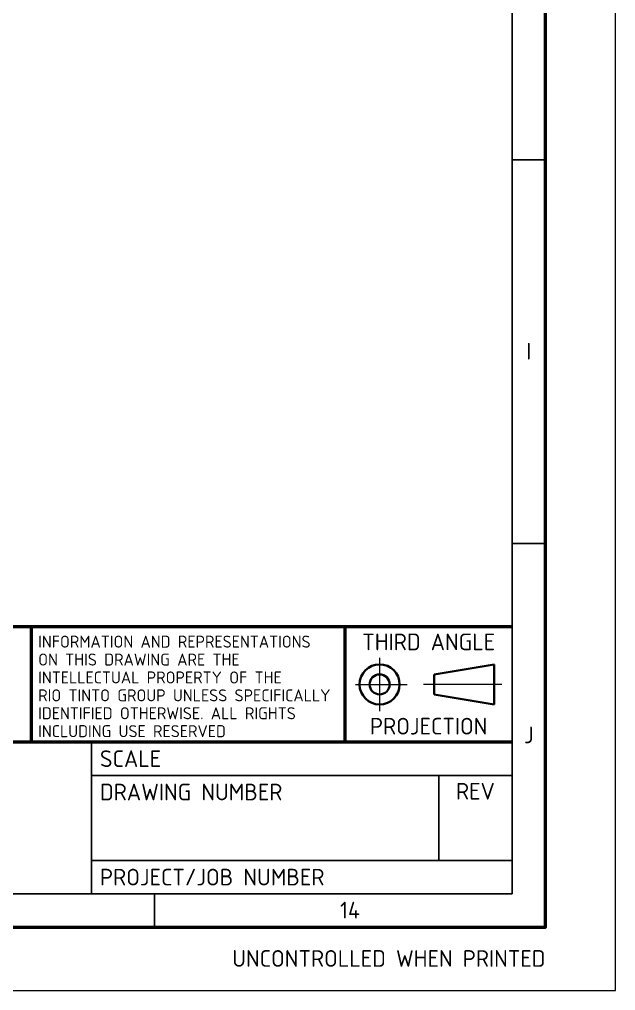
# Paper-space layout 'A1' of a CAD drawing. Header units: millimetres. Extents: x 0 to 841, y 0 to 594.
# Drawn here: x 751.7 to 841, y 0 to 145.5 of the extents above; entities that cross this region are included whole.
import ezdxf
from ezdxf.enums import TextEntityAlignment as Align

# ---------------------------------------------------------------- set-up
doc = ezdxf.new("R2010")
doc.units = ezdxf.units.MM
doc.header["$MEASUREMENT"] = 0
doc.linetypes.add('DGN Style 7', pattern=[28.107364, 12.648314, -5.621473, 4.216105, -5.621473])
doc.layers.add('G_Border', color=7, linetype='Continuous', lineweight=18)
doc.styles.add('Style-ISO3098B', font='ISO3098B.shx')
doc.linetypes.add('Optic Underground', pattern='A,-118.110236,216.535433,-118.110236,216.535433,-216.535433,[1,dgnlstyle.shx,S=1.562305,R=0,X=0,Y=0],-98.425197', length=984.251969)

# ---------------------------------------------------------------- blocks, each defined once
blk = doc.blocks.new('RTA1')
at = {"layer": 'G_Border', "color": 230, "linetype": 'Continuous', "lineweight": 25}
for p, q in [((825.5, 124.5), (830.5, 124.5)), ((825.5, 67), (830.5, 67)), ((762.5, 14.5), (762.5, 37.25)), ((825.5, 32.25), (762.5, 32.25)), ((814.5, 19.5), (814.5, 32.25)), ((825.5, 19.5), (762.5, 19.5)), ((771.93, 14.5), (771.93, 9.5))]:
    blk.add_line(p, q, dxfattribs=at)
at = {"layer": 'G_Border', "color": 30, "linetype": 'Continuous', "lineweight": 50}
for p, q in [((825.5, 54.5), (15.5, 54.5)), ((753.5, 37.25), (753.5, 54.5)), ((800.5, 37.25), (800.5, 54.5)), ((619, 37.25), (825.5, 37.25))]:
    blk.add_line(p, q, dxfattribs=at)
at = {"layer": 'G_Border', "color": 7, "linetype": 'DGN Style 7', "lineweight": 18}
for p, q in [((805.65, 49.88), (805.65, 41.88)), ((802.02, 45.88), (809.76, 45.88)), ((823.98, 45.88), (812.21, 45.88))]:
    blk.add_line(p, q, dxfattribs=at)
at = {"layer": 'G_Border', "color": 230, "linetype": 'Continuous', "lineweight": 35}
for p, q in [((822.8, 48.88), (813.8, 47.38)), ((822.8, 42.88), (822.8, 48.88)), ((813.8, 47.38), (813.8, 44.38)), ((813.8, 44.38), (822.8, 42.88))]:
    blk.add_line(p, q, dxfattribs=at)
for radius in [3, 1.5]:
    blk.add_circle((805.65, 45.88), radius, dxfattribs=at)
at = {"layer": 'G_Border', "color": 7, "linetype": 'Continuous', "lineweight": 18}
blk.add_3dface([(0, 0), (841, 0), (841, 594), (0, 594)], dxfattribs=at)
at = {"layer": 'G_Border', "color": 30, "linetype": 'Continuous', "lineweight": 50}
blk.add_3dface([(10.5, 9.5), (830.5, 9.5), (830.5, 584.5), (10.5, 584.5)], dxfattribs=at)
at = {"layer": 'G_Border', "color": 230, "linetype": 'Continuous', "lineweight": 25}
blk.add_3dface([(825.5, 14.5), (15.5, 14.5), (15.5, 579.5), (825.5, 579.5)], dxfattribs=at)
at = {"layer": 'G_Border', "color": 7, "linetype": 'Continuous', "lineweight": 25, "style": 'Style-ISO3098B'}
for s, p in [('I', (828, 95.81)), ('THIRD ANGLE', (813, 52.25)), ('PROJECTION', (813, 39.62)), ('J', (828, 38.31)), ('14', (801.21, 12.06))]:
    blk.add_text(s, height=2.5, dxfattribs=at).set_placement(p, align=Align.MIDDLE_CENTER)
for s, p in [('SCALE', (763.75, 33.5)), ('DRAWING NUMBER', (763.75, 28.5)), ('PROJECT/JOB NUMBER', (763.75, 15.75))]:
    blk.add_text(s, height=2.5, dxfattribs=at).set_placement(p)
blk.add_text('REV', height=2.5, dxfattribs=at).set_placement((820, 31.12), align=Align.TOP_CENTER)
blk.add_text('UNCONTROLLED WHEN PRINTED', height=2.5, dxfattribs=at).set_placement((830.5, 4.81), align=Align.MIDDLE_RIGHT)
at = {"layer": 'G_Border', "color": 7, "lineweight": 25, "insert": (754.5, 45.58), "char_height": 1.8, "attachment_point": 4, "line_spacing_factor": 0.894137, "style": 'Style-ISO3098B'}
blk.add_mtext('INFORMATION AND REPRESENTATIONS\\PON THIS DRAWING ARE THE\\PINTELLECTUAL PROPERTY OF THE\\PRIO TINTO GROUP UNLESS SPECIFICALLY\\PIDENTIFIED OTHERWISE. ALL RIGHTS\\PINCLUDING USE RESERVED', dxfattribs=at)
at = {"layer": 'G_Border', "color": 7, "linetype": 'Continuous', "lineweight": 25, "style": 'Style-ISO3098B'}
for tag, p in [('110 Ref1', (26.75, 53.25)), ('026 Rev1', (154.5, 53.25)), ('027 By1', (162.25, 53.25)), ('028 Date1', (172.25, 53.25)), ('029 Description1', (190.25, 53.25)), ('030 Ckd1', (305.25, 53.25)), ('031 App1', (315.25, 53.25)), ('068 Rev8', (330.5, 53.25)), ('069 By8', (338.25, 53.25)), ('070 Date8', (348.25, 53.25)), ('071 Description8', (366.25, 53.25)), ('072 Ckd8', (481.25, 53.25)), ('073 App8', (491.25, 53.25)), ('009 Drawn', (572.25, 53.25)), ('010 Drawn Date', (602.25, 53.25)), ('111 Ref2', (26.75, 48.25)), ('032 Rev2', (154.5, 48.25)), ('033 By2', (162.25, 48.25)), ('034 Date2', (172.25, 48.25)), ('035 Description2', (190.25, 48.25)), ('036 Ckd2', (305.25, 48.25)), ('037 App2', (315.25, 48.25)), ('074 Rev9', (330.5, 48.25)), ('075 By9', (338.25, 48.25)), ('076 Date9', (348.25, 48.25)), ('077 Description9', (366.25, 48.25)), ('078 Ckd9', (481.25, 48.25)), ('079 App9', (491.25, 48.25)), ('011 Traced', (572.25, 48.25)), ('012 Traced Date', (602.25, 48.25)), ('112 Ref3', (26.75, 43.25)), ('038 Rev3', (154.5, 43.25)), ('039 By3', (162.25, 43.25)), ('040 Date3', (172.25, 43.25)), ('041 Description3', (190.25, 43.25)), ('042 Ckd3', (305.25, 43.25)), ('043 App3', (315.25, 43.25)), ('080 Rev10', (330.5, 43.25)), ('081 By10', (338.25, 43.25)), ('082 Date10', (348.25, 43.25)), ('083 Description10', (366.25, 43.25)), ('084 Ckd10', (481.25, 43.25)), ('085 App10', (491.25, 43.25)), ('013 Checked', (572.25, 43.25)), ('014 Checked Date', (602.25, 43.25)), ('113 Ref4', (26.75, 38.25)), ('044 Rev4', (154.5, 38.25)), ('045 By4', (162.25, 38.25)), ('046 Date4', (172.25, 38.25)), ('047 Description4', (190.25, 38.25)), ('048 Ckd4', (305.25, 38.25)), ('049 App4', (315.25, 38.25)), ('086 Rev11', (330.5, 38.25)), ('087 By11', (338.25, 38.25)), ('088 Date11', (348.25, 38.25)), ('089 Description11', (366.25, 38.25)), ('090 Ckd11', (481.25, 38.25)), ('091 App11', (491.25, 38.25)), ('015 Supt Draft', (572.25, 38.25)), ('016 Supt Draft Date', (602.25, 38.25)), ('114 Ref5', (26.75, 33.25)), ('050 Rev5', (154.5, 33.25)), ('051 By5', (162.25, 33.25)), ('052 Date5', (172.25, 33.25)), ('053 Description5', (190.25, 33.25)), ('054 Ckd5', (305.25, 33.25)), ('055 App5', (315.25, 33.25)), ('092 Rev12', (330.5, 33.25)), ('093 By12', (338.25, 33.25)), ('094 Date12', (348.25, 33.25)), ('095 Description12', (366.25, 33.25)), ('096 Ckd12', (481.25, 33.25)), ('097 App12', (491.25, 33.25)), ('017 Proj Eng', (572.25, 33.25)), ('018 Proj Eng Date', (602.25, 33.25)), ('115 Ref6', (26.75, 28.25)), ('056 Rev6', (154.5, 28.25)), ('057 By6', (162.25, 28.25)), ('058 Date6', (172.25, 28.25)), ('059 Description6', (190.25, 28.25)), ('060 Ckd6', (305.25, 28.25)), ('061 App6', (315.25, 28.25)), ('098 Rev13', (330.5, 28.25)), ('099 By13', (338.25, 28.25)), ('100 Date13', (348.25, 28.25)), ('101 Description13', (366.25, 28.25)), ('102 Ckd13', (481.25, 28.25)), ('103 App13', (491.25, 28.25)), ('019 Approved', (572.25, 28.25)), ('020 Approved Date', (602.25, 28.25)), ('116 Ref7', (26.75, 23.25)), ('062 Rev7', (154.5, 23.25)), ('063 By7', (162.25, 23.25)), ('064 Date7', (172.25, 23.25)), ('065 Description7', (190.25, 23.25)), ('066 Ckd7', (305.25, 23.25)), ('067 App7', (315.25, 23.25)), ('104 Rev14', (330.5, 23.25)), ('105 By14', (338.25, 23.25)), ('106 Date14', (348.25, 23.25)), ('107 Description14', (366.25, 23.25)), ('108 Ckd14', (481.25, 23.25)), ('109 App14', (491.25, 23.25)), ('021 App for Const', (572.25, 23.25)), ('022 App for Const Date', (602.25, 23.25)), ('117 Ref8', (26.75, 18.25)), ('023 Blank Person Title', (541.25, 18.25)), ('024 Blank Person Name', (572.25, 18.25)), ('025 Blank Person Date', (602.25, 18.25))]:
    blk.add_attdef(tag, text='', height=2.5, dxfattribs=at).set_placement(p, align=Align.TOP_LEFT)
at = {"layer": 'G_Border', "color": 7, "linetype": 'Continuous', "lineweight": 35, "style": 'Style-ISO3098B', "flags": 8}
blk.add_attdef('001 Title Line 1', text='', height=3.5, dxfattribs=at).set_placement((621.8, 35.5), align=Align.TOP_LEFT)
at = {"layer": 'G_Border', "color": 7, "linetype": 'Continuous', "lineweight": 35, "style": 'Style-ISO3098B'}
for tag, p in [('002 Title Line 2', (621.8, 30.25)), ('003 Title Line 3', (621.8, 25)), ('006 Drawing Number', (763.75, 25.75)), ('007 Title Rev', (817.2, 25.75)), ('004 Title Line 4', (621.8, 19.75))]:
    blk.add_attdef(tag, text='', height=3.5, dxfattribs=at).set_placement(p, align=Align.TOP_LEFT)
at = {"layer": 'G_Border', "color": 7, "linetype": 'Continuous', "lineweight": 25, "style": 'Style-ISO3098B'}
for tag in ['008 Project Number', '005 Scale']:
    blk.add_attdef(tag, (0, 0), '', height=2.5, dxfattribs=at)

psp = doc.layouts.new('A1')

# ---------------------------------------------------------------- block references
at = {"linetype": 'Optic Underground'}
psp.add_blockref('RTA1', (0, 0), dxfattribs=at)

doc.saveas('drawing.dxf')
